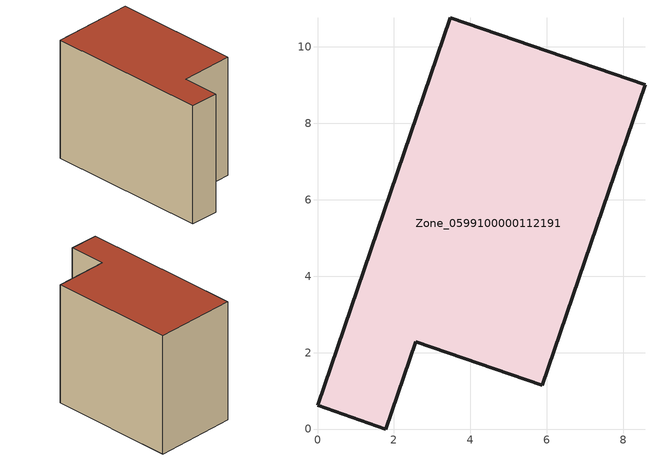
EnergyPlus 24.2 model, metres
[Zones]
Zone_0599100000112191
 floor ground (C_G): 0,0.62 3.47,10.76 8.57,9.01 5.88,1.15 2.57,2.28 1.79,0 z0
 wall outside (C_F): 3.47,10.76 0,0.62 1.79,0 2.57,2.28 5.88,1.15 8.57,9.01 3.47,10.76 z0:7.96
 roof outside (C_R): 8.57,9.01 3.47,10.76 0,0.62 1.79,0 2.57,2.28 5.88,1.15 z7.96
[BUILDING]
Pand.0599100000112191: North Axis=0; Terrain=City; Loads Convergence Tolerance Value=0.04; Temperature Convergence Tolerance Value=0.4; Solar Distribution=FullExterior; Maximum Number of Warmup Days=25; Minimum Number of Warmup Days=1
[Site:Location]
Rotterdam.The.Hague.AP_ZH_NLD Design_Conditions: Latitude=51.96; Longitude=4.45; Time Zone=1; Elevation=-4.5
[SITE:GROUNDTEMPERATURE:BUILDINGSURFACE]
18, 18, 18, 18, 18, 18, 18, 18, 18, 18, 18, 18
[MATERIAL] Thermal Absorptance=0.9; Solar Absorptance=0.7; Visible Absorptance=0.7
Name | Roughness | Thickness | Conductivity | Density | Specific Heat
G.TI.1975-1991 | MediumSmooth | 0.15 | 0.288461 | 540 | 1210
F.TI.1975-1991 | Rough | 0.3 | 0.230769 | 1920 | 840
R.TI.1975-1991 | MediumRough | 0.2 | 0.153846 | 1500 | 1000
[CONSTRUCTION]
C_G: G.TI.1975-1991
C_F: F.TI.1975-1991
C_R: R.TI.1975-1991
[ZONE]
Zone_0599100000112191: Type=1; Multiplier=1; Ceiling Height=Autocalculate; Volume=Autocalculate; Floor Area=autocalculate; Part of Total Floor Area=Yes
[ZONEINFILTRATION:DESIGNFLOWRATE]
Infil_Zone_0599100000112191: Zone or ZoneList or Space or SpaceList=Zone_0599100000112191; Schedule=AlwaysOn; Design Flow Rate Calculation Method=Flow/Area; Flow Rate per Floor Area=0.003; Constant Term Coefficient=1; Temperature Term Coefficient=0; Velocity Term Coefficient=0; Velocity Squared Term Coefficient=0
[HVACTEMPLATE:ZONE:IDEALLOADSAIRSYSTEM]
Zone_0599100000112191: Maximum Heating Supply Air Temperature=50; Minimum Cooling Supply Air Temperature=13; Maximum Heating Supply Air Humidity Ratio=0.0156; Minimum Cooling Supply Air Humidity Ratio=0.0077; Heating Limit=NoLimit; Cooling Limit=NoLimit; Dehumidification Control Type=ConstantSensibleHeatRatio; Cooling Sensible Heat Ratio=0.7; Dehumidification Setpoint=60; Humidification Control Type=None; Humidification Setpoint=30; Outdoor Air Method=None; Outdoor Air Flow Rate per Person=0.00944; Outdoor Air Flow Rate per Zone Floor Area=0; Outdoor Air Flow Rate per Zone=0; Demand Controlled Ventilation Type=None; Outdoor Air Economizer Type=NoEconomizer; Heat Recovery Type=None; Sensible Heat Recovery Effectiveness=0.7; Latent Heat Recovery Effectiveness=0.65
[ZONECONTROL:THERMOSTAT]
ThermostatControl_Zone_0599100000112191: Zone or ZoneList=Zone_0599100000112191; Control Type Schedule=DualSetpointControlType; Control 1=Thermostat_Zone_0599100000112191; Temperature Difference Between Cutout And Setpoint=0
[THERMOSTATSETPOINT:DUALSETPOINT]
Thermostat_Zone_0599100000112191: Heating Setpoint Temperature Schedule=HeatingSetpoint_Zone_0599100000112191; Cooling Setpoint Temperature Schedule=CoolingSetpoint_Zone_0599100000112191
[SCHEDULE:COMPACT]
HeatingSetpoint_Zone_0599100000112191: Through: 12/31, For: AllDays, Until: 24:00, 21
CoolingSetpoint_Zone_0599100000112191: Through: 12/31, For: AllDays, Until: 24:00, 24
DualSetpointControlType: Through: 12/31, For: AllDays, Until: 24:00, 4
AlwaysOn: Through: 12/31, For: AllDays, Until: 24:00, 1
